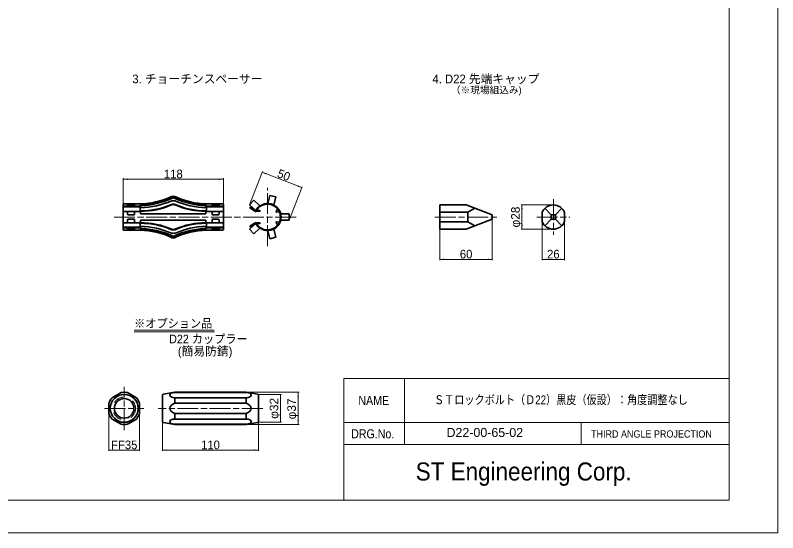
# Model space of a CAD drawing. Units: millimetres at full size, sheet at 1:2. Extents: x 2061 to 3743, y 1093 to 2281.
# Drawn here: x 2867 to 3743, y 1093 to 1687 of the extents above; entities that cross this region are included whole.
import ezdxf
from ezdxf.enums import TextEntityAlignment as Align

# ---------------------------------------------------------------- set-up
doc = ezdxf.new("R2010")
doc.units = ezdxf.units.MM
doc.header["$LTSCALE"] = 2
doc.linetypes.add('CHAIN', pattern=[18.5, 12, -1.5, 3.5, -1.5])
doc.linetypes.add('DASHED_SPACED', pattern=[12, 6, -6])
for name, color, linetype, lineweight in [('1 外形線', 7, 'Continuous', 35), ('3 隠れ線', 2, 'DASHED_SPACED', 13), ('4中心線', 1, 'CHAIN', 15), ('6寸法線', 4, 'Continuous', 13), ('7 枠・タイトル', 7, 'Continuous', 13), ('Defpoints_2', 7, 'Continuous', 13)]:
    doc.layers.add(name, color=color, linetype=linetype, lineweight=lineweight)
doc.styles.add('ＭＳ Ｐゴシック', font='')
doc.styles.get('ＭＳ Ｐゴシック').set_extended_font_data('MS PGothic')

# ---------------------------------------------------------------- blocks, each defined once
blk = doc.blocks.new('filled_arrow')
at = {"color": 0, "linetype": 'Continuous', "lineweight": -2}
blk.add_solid([(7.5, 1.25), (0, 0), (7.5, -1.25)], dxfattribs=at)

msp = doc.modelspace()

# ---------------------------------------------------------------- linework, layer by layer
at = {"layer": '1 外形線'}
for p, q in [((3159.52, 1480.035), (3157.179, 1470.669)), ((3159.52, 1480.035), (3166.311, 1478.337)), ((3045.998, 1477.771), (3045.899, 1477.713)), ((3046.898, 1476.571), (3046.502, 1476.34)), ((3050.894, 1476.34), (3050.498, 1476.571)), ((3051.497, 1477.713), (3051.398, 1477.771)), ((3140.992, 1474.446), (3136.272, 1469.277)), ((3140.992, 1474.446), (3148.121, 1467.937)), ((3166.311, 1478.337), (3163.97, 1468.971)), ((2991.198, 1469.671), (2991.198, 1440.671)), ((3011.198, 1461.671), (2991.198, 1461.671)), ((3011.198, 1470.171), (2991.698, 1470.171)), ((3009.847, 1467.671), (2991.998, 1467.671)), ((3009.766, 1466.871), (2991.998, 1466.871)), ((2996.198, 1470.171), (2996.198, 1467.671)), ((3004.198, 1468.671), (2996.198, 1468.671)), ((3003.398, 1461.671), (2996.998, 1461.671)), ((3004.198, 1470.171), (3004.198, 1467.671)), ((3010.66, 1466.871), (3010.66, 1461.671)), ((3011.198, 1469.671), (3011.198, 1466.871)), ((3011.198, 1469.671), (3011.198, 1465.679)), ((3011.282, 1468.173), (3011.198, 1468.169)), ((3011.198, 1466.871), (3011.198, 1465.679)), ((3011.198, 1462.371), (3011.198, 1461.671)), ((3011.198, 1461.671), (3011.198, 1458.671)), ((3086.198, 1470.171), (3105.698, 1470.171)), ((3086.198, 1469.671), (3086.198, 1465.679)), ((3086.198, 1462.371), (3086.198, 1461.671)), ((3086.198, 1461.671), (3106.198, 1461.671)), ((3086.198, 1461.671), (3086.198, 1458.671)), ((3086.736, 1466.871), (3086.736, 1461.671)), ((3086.998, 1467.671), (3105.398, 1467.671)), ((3086.998, 1466.871), (3105.398, 1466.871)), ((3093.198, 1470.171), (3093.198, 1467.671)), ((3093.198, 1468.671), (3101.198, 1468.671)), ((3093.998, 1461.671), (3100.398, 1461.671)), ((3101.198, 1470.171), (3101.198, 1467.671)), ((3106.198, 1469.671), (3106.198, 1440.671)), ((3136.272, 1469.277), (3143.401, 1462.768)), ((3136.968, 1466.36), (3136.584, 1465.774)), ((3143.433, 1461.283), (3136.584, 1465.774)), ((3143.151, 1462.305), (3136.968, 1466.36)), ((3144.123, 1461.922), (3147.968, 1461.914)), ((3144.124, 1462.622), (3147.969, 1462.614)), ((3168.476, 1464.407), (3166.698, 1461.464)), ((3354.763, 1469.121), (3354.763, 1441.221)), ((3354.763, 1469.121), (3384.763, 1469.121)), ((3384.763, 1469.121), (3414.763, 1457.671)), ((3386.763, 1460.671), (3394.763, 1465.304)), ((3475.338, 1465.304), (3482.425, 1457.671)), ((3487.425, 1457.671), (3494.512, 1465.304)), ((2996.198, 1460.871), (2996.198, 1458.471)), ((3003.398, 1457.671), (2996.998, 1457.671)), ((3004.198, 1460.871), (3004.198, 1458.471)), ((3011.198, 1458.671), (3086.198, 1458.671)), ((3093.198, 1460.871), (3093.198, 1458.471)), ((3093.998, 1457.671), (3100.398, 1457.671)), ((3101.198, 1460.871), (3101.198, 1458.471)), ((3167.197, 1460.609), (3170.529, 1460.97)), ((3172.012, 1458.671), (3181.666, 1458.671)), ((3181.666, 1458.671), (3181.666, 1451.671)), ((3354.763, 1460.671), (3386.763, 1460.671)), ((3386.763, 1460.671), (3386.763, 1449.671)), ((3414.763, 1457.671), (3414.763, 1452.671)), ((3471.975, 1460.358), (3471.975, 1449.985)), ((3487.425, 1457.671), (3482.425, 1457.671)), ((3482.425, 1457.671), (3482.425, 1452.671)), ((3487.425, 1457.671), (3487.425, 1452.671)), ((3497.875, 1460.358), (3497.875, 1449.985)), ((3011.198, 1448.671), (2991.198, 1448.671)), ((2996.198, 1449.471), (2996.198, 1451.871)), ((3003.398, 1452.671), (2996.998, 1452.671)), ((3003.398, 1448.671), (2996.998, 1448.671)), ((3004.198, 1449.471), (3004.198, 1451.871)), ((3010.66, 1443.471), (3010.66, 1448.671)), ((3011.198, 1451.671), (3086.198, 1451.671)), ((3011.198, 1451.671), (3011.198, 1447.971)), ((3011.198, 1444.663), (3011.198, 1440.671)), ((3086.198, 1451.671), (3086.198, 1447.971)), ((3086.198, 1448.671), (3106.198, 1448.671)), ((3086.198, 1444.663), (3086.198, 1440.671)), ((3086.736, 1443.471), (3086.736, 1448.671)), ((3093.198, 1449.471), (3093.198, 1451.871)), ((3093.998, 1452.671), (3100.398, 1452.671)), ((3093.998, 1448.671), (3100.398, 1448.671)), ((3101.198, 1449.471), (3101.198, 1451.871)), ((3136.272, 1441.065), (3143.401, 1447.574)), ((3143.433, 1449.059), (3136.584, 1444.568)), ((3136.968, 1443.982), (3136.584, 1444.568)), ((3143.151, 1448.037), (3136.968, 1443.982)), ((3144.123, 1448.42), (3147.968, 1448.428)), ((3144.124, 1447.72), (3147.969, 1447.728)), ((3168.476, 1445.935), (3166.698, 1448.878)), ((3167.197, 1449.733), (3170.529, 1449.372)), ((3172.012, 1451.671), (3181.666, 1451.671)), ((3354.763, 1449.671), (3386.763, 1449.671)), ((3414.763, 1452.671), (3384.763, 1441.221)), ((3386.763, 1449.671), (3394.763, 1445.038)), ((3482.425, 1452.671), (3475.338, 1445.038)), ((3487.425, 1452.671), (3482.425, 1452.671)), ((3487.425, 1452.671), (3494.512, 1445.038)), ((3011.198, 1440.171), (2991.698, 1440.171)), ((3009.815, 1443.471), (2991.998, 1443.471)), ((3009.945, 1442.671), (2991.998, 1442.671)), ((2996.198, 1442.671), (2996.198, 1440.171)), ((3004.198, 1441.671), (2996.198, 1441.671)), ((3004.198, 1442.671), (3004.198, 1440.171)), ((3086.198, 1440.171), (3105.698, 1440.171)), ((3086.998, 1443.471), (3105.398, 1443.471)), ((3086.998, 1442.671), (3105.398, 1442.671)), ((3093.198, 1442.671), (3093.198, 1440.171)), ((3093.198, 1441.671), (3101.198, 1441.671)), ((3101.198, 1442.671), (3101.198, 1440.171)), ((3140.992, 1435.896), (3136.272, 1441.065)), ((3140.992, 1435.896), (3148.121, 1442.405)), ((3159.52, 1430.307), (3157.179, 1439.673)), ((3166.311, 1432.005), (3163.97, 1441.371)), ((3354.763, 1441.221), (3384.763, 1441.221)), ((3046.898, 1433.771), (3046.502, 1434.002)), ((3050.894, 1434.002), (3050.498, 1433.771)), ((3159.52, 1430.307), (3166.311, 1432.005)), ((2988.733, 1253.69), (2978.441, 1247.748)), ((3006.253, 1247.748), (2995.961, 1253.69)), ((3037.235, 1251.692), (3050.587, 1254.047)), ((3050.587, 1254.047), (3132.231, 1254.047)), ((3050.587, 1253.69), (3091.409, 1253.69)), ((3132.231, 1253.69), (3091.409, 1253.69)), ((3145.583, 1251.692), (3132.231, 1254.047)), ((3036.409, 1235.547), (3036.409, 1250.708)), ((3050.587, 1247.748), (3091.409, 1247.748)), ((3050.587, 1247.748), (3050.587, 1241.489)), ((3132.231, 1247.748), (3091.409, 1247.748)), ((3132.231, 1247.748), (3132.231, 1241.489)), ((3146.409, 1235.547), (3146.409, 1250.708)), ((2974.827, 1241.489), (2974.827, 1229.604)), ((3009.867, 1229.604), (3009.867, 1241.489)), ((3036.409, 1235.547), (3036.409, 1220.386)), ((3050.587, 1241.489), (3091.409, 1241.489)), ((3132.231, 1241.489), (3091.409, 1241.489)), ((3146.409, 1235.547), (3146.409, 1220.386)), ((3050.587, 1229.604), (3091.409, 1229.604)), ((3050.587, 1229.604), (3050.587, 1223.345)), ((3050.587, 1229.604), (3050.587, 1229.083)), ((3132.231, 1229.604), (3091.409, 1229.604)), ((3132.231, 1229.604), (3132.231, 1223.345)), ((2978.441, 1223.345), (2988.733, 1217.403)), ((2995.961, 1217.403), (3006.253, 1223.345)), ((3037.235, 1219.401), (3050.587, 1217.047)), ((3050.587, 1223.345), (3091.409, 1223.345)), ((3050.587, 1217.403), (3091.409, 1217.403)), ((3050.587, 1217.403), (3050.587, 1217.047)), ((3050.587, 1217.047), (3132.231, 1217.047)), ((3132.231, 1223.345), (3091.409, 1223.345)), ((3132.231, 1217.403), (3091.409, 1217.403)), ((3145.583, 1219.401), (3132.231, 1217.047))]:
    msp.add_line(p, q, dxfattribs=at)
for radius in [16, 11.2]:
    msp.add_circle((2992.347, 1235.547), radius, dxfattribs=at)
for centre, radius, start, end in [((3048.698, 1474.171), 5, 53.1301, 126.8699), ((3048.698, 1474.171), 5, 53.1301, 126.8699), ((3007.155, 1565.998), 95.912, 272.416, 293.6945), ((3006.438, 1569.389), 103.82, 272.62782, 292.81684), ((3007.155, 1565.998), 96.412, 272.416, 293.6945), ((3007.155, 1565.998), 97.912, 272.416, 293.6945), ((3048.698, 1474.171), 4.5, 53.1301, 126.8699), ((3048.698, 1474.171), 4.5, 53.1301, 126.8699), ((3048.698, 1465.171), 8.754, 76.79325, 103.20675), ((3048.698, 1474.171), 3, 53.1301, 126.8699), ((3048.698, 1474.171), 3, 53.1301, 126.8699), ((3090.958, 1569.389), 103.82, 247.18316, 267.37218), ((3090.241, 1565.998), 97.912, 246.3055, 267.584), ((3090.241, 1565.998), 96.412, 246.3055, 267.584), ((3090.241, 1565.998), 95.912, 246.3055, 267.584), ((3156.912, 1455.171), 15.5, 207.40198, 152.59802), ((2991.698, 1469.671), 0.5, 90, 180), ((2991.998, 1466.871), 0.8, 90, 180), ((2991.998, 1466.071), 0.8, 90, 180), ((2996.998, 1460.871), 0.8, 90, 180), ((3003.398, 1460.871), 0.8, 0, 90), ((3009.86, 1466.871), 0.8, 0, 90), ((3009.86, 1466.071), 0.8, 0, 90), ((3012.701, 1544.671), 82.813, 268.95342, 294.39429), ((3012.701, 1544.671), 82.313, 268.95342, 294.39429), ((3048.746, 1460.249), 9.676, 78.35898, 102.2162), ((3048.746, 1460.249), 9.176, 78.35898, 102.2162), ((3048.698, 1465.171), 4.754, 76.79325, 103.20675), ((3084.695, 1544.671), 82.813, 245.60571, 271.04658), ((3084.695, 1544.671), 82.313, 245.60571, 271.04658), ((3087.536, 1466.871), 0.8, 90, 180), ((3087.536, 1466.071), 0.8, 90, 180), ((3093.998, 1460.871), 0.8, 90, 180), ((3100.398, 1460.871), 0.8, 0, 90), ((3105.398, 1466.871), 0.8, 0, 90), ((3105.398, 1466.071), 0.8, 0, 90), ((3105.698, 1469.671), 0.5, 0, 90), ((3156.912, 1455.171), 14.8, 204.39035, 155.60965), ((3147.969, 1462.264), 0.35, 269.75713, 90), ((3484.925, 1455.171), 13.95, 21.82628, 158.17372), ((2996.998, 1458.471), 0.8, 180, 270), ((3003.398, 1458.471), 0.8, 270, 0), ((3093.998, 1458.471), 0.8, 180, 270), ((3100.398, 1458.471), 0.8, 270, 0), ((3167.073, 1461.11), 0.516, 136.6958, 283.91413), ((2991.998, 1444.271), 0.8, 180, 270), ((2996.998, 1451.871), 0.8, 90, 180), ((2996.998, 1449.471), 0.8, 180, 270), ((3003.398, 1451.871), 0.8, 0, 90), ((3003.398, 1449.471), 0.8, 270, 0), ((3009.86, 1444.271), 0.8, 270, 0), ((3012.701, 1365.671), 82.813, 65.60571, 91.04658), ((3012.701, 1365.671), 82.313, 65.60571, 91.04658), ((3006.438, 1340.953), 103.82, 67.18316, 87.37218), ((3084.695, 1365.671), 82.813, 88.95342, 114.39429), ((3090.958, 1340.953), 103.82, 92.62782, 112.81684), ((3084.695, 1365.671), 82.313, 88.95342, 114.39429), ((3087.536, 1444.271), 0.8, 180, 270), ((3093.998, 1451.871), 0.8, 90, 180), ((3093.998, 1449.471), 0.8, 180, 270), ((3100.398, 1451.871), 0.8, 0, 90), ((3100.398, 1449.471), 0.8, 270, 0), ((3105.398, 1444.271), 0.8, 270, 0), ((3147.969, 1448.078), 0.35, 270, 90.24287), ((3167.073, 1449.232), 0.516, 76.08587, 223.3042), ((3484.925, 1455.171), 13.95, 201.82628, 338.17372), ((2991.998, 1443.471), 0.8, 180, 270), ((2991.698, 1440.671), 0.5, 180, 270), ((3009.86, 1443.471), 0.8, 270, 0), ((3007.155, 1344.344), 95.912, 66.3055, 87.584), ((3007.155, 1344.344), 96.412, 66.3055, 87.584), ((3007.155, 1344.344), 97.912, 66.3055, 87.584), ((3048.698, 1445.171), 8.754, 256.79325, 283.20675), ((3048.746, 1450.093), 9.676, 257.7838, 281.64102), ((3048.746, 1450.093), 9.176, 257.7838, 281.64102), ((3090.241, 1344.344), 97.912, 92.416, 113.6945), ((3090.241, 1344.344), 96.412, 92.416, 113.6945), ((3090.241, 1344.344), 95.912, 92.416, 113.6945), ((3087.536, 1443.471), 0.8, 180, 270), ((3105.398, 1443.471), 0.8, 270, 0), ((3105.698, 1440.671), 0.5, 270, 0), ((3048.698, 1436.171), 5, 233.1301, 306.8699), ((3048.698, 1436.171), 4.5, 233.1301, 306.8699), ((3048.698, 1436.171), 3, 233.1301, 306.8699), ((2992.347, 1235.547), 18.5, 78.73567, 101.26433), ((3037.409, 1250.708), 1, 100, 180), ((3145.409, 1250.708), 1, 0, 80), ((2992.347, 1235.547), 18.5, 138.73567, 161.26433), ((2992.347, 1235.547), 18.5, 18.73567, 41.26433), ((2992.347, 1235.547), 18.5, 198.73567, 221.26433), ((2992.347, 1235.547), 18.5, 318.73567, 341.26433), ((2992.347, 1235.547), 18.5, 258.73567, 281.26433), ((3037.409, 1220.386), 1, 180, 260), ((3145.409, 1220.386), 1, 280, 0)]:
    msp.add_arc(centre, radius, start, end, dxfattribs=at)
for centre, major_axis, ratio, start_param, end_param in [((3050.587, 1250.719), (-5.942, 0), 0.5, 4.712389, 7.8539816), ((3132.231, 1250.719), (5.942, 0), 0.5, 4.712389, 7.8539816), ((3060.904, 1235.547), (16.259, 0), 0.472863, 2.2581849, 4.0250004), ((3121.914, 1235.547), (-16.259, 0), 0.472863, 2.2581849, 4.0250004), ((3050.587, 1220.374), (-5.942, 0), 0.5, 4.712389, 7.8539816), ((3132.231, 1220.374), (5.942, 0), 0.5, 4.712389, 7.8539816)]:
    msp.add_ellipse(centre, major_axis=major_axis, ratio=ratio, start_param=start_param, end_param=end_param, dxfattribs=at)
at = {"layer": '3 隠れ線'}
msp.add_circle((2992.347, 1235.547), 13, dxfattribs=at)
at = {"layer": '4中心線'}
for p, q in [((3156.912, 1421.697), (3156.912, 1488.646)), ((3484.925, 1475.613), (3484.925, 1434.729)), ((2980.691, 1455.171), (3190.708, 1455.171)), ((3348.982, 1455.171), (3421.353, 1455.171)), ((3465.845, 1455.171), (3504.005, 1455.171)), ((2992.347, 1210.674), (2992.347, 1260.419)), ((2969.856, 1235.547), (3014.838, 1235.547)), ((3151.409, 1235.547), (3031.409, 1235.547))]:
    msp.add_line(p, q, dxfattribs=at)
at = {"layer": '6寸法線'}
for p, q in [((3136.295, 1469.335), (3151.089, 1507.478)), ((3150.727, 1506.546), (3196.121, 1488.94)), ((2991.198, 1469.734), (2991.198, 1499.606)), ((2991.198, 1498.606), (3106.198, 1498.606)), ((3106.198, 1469.734), (3106.198, 1499.606)), ((3181.689, 1451.729), (3196.483, 1489.872)), ((3484.862, 1469.121), (3447.924, 1469.121)), ((3448.924, 1469.121), (3448.924, 1441.221)), ((3414.763, 1452.609), (3414.763, 1405.589)), ((3471.975, 1449.922), (3471.975, 1405.589)), ((3497.875, 1449.922), (3497.875, 1405.589)), ((3354.763, 1441.159), (3354.763, 1405.589)), ((3484.862, 1441.221), (3447.924, 1441.221)), ((3354.763, 1406.589), (3414.763, 1406.589)), ((3471.975, 1406.589), (3497.875, 1406.589)), ((3132.293, 1254.047), (3192.984, 1254.047)), ((3191.984, 1254.047), (3191.984, 1217.047)), ((3146.471, 1251.547), (3172.753, 1251.547)), ((3171.753, 1251.547), (3171.753, 1219.547)), ((2974.827, 1235.484), (2974.827, 1186.658)), ((3009.867, 1235.484), (3009.867, 1186.658)), ((3036.409, 1225.936), (3036.409, 1186.658)), ((3146.409, 1225.936), (3146.409, 1186.658)), ((3132.293, 1217.047), (3192.984, 1217.047)), ((3146.471, 1219.547), (3172.753, 1219.547)), ((2974.827, 1187.658), (3009.867, 1187.658)), ((3036.409, 1187.658), (3146.409, 1187.658))]:
    msp.add_line(p, q, dxfattribs=at)
at = {"layer": '7 枠・タイトル'}
for p, q in [((3686.85, 2243.563), (3686.85, 1130.009)), ((3003.716, 1325.266), (3095.725, 1325.266)), ((3003.716, 1323.266), (3095.865, 1323.266)), ((3244.532, 1269.706), (3244.532, 1130.01)), ((3244.532, 1269.706), (3686.85, 1269.706)), ((3313.903, 1269.706), (3313.903, 1194.254)), ((3244.532, 1219.404), (3686.85, 1219.404)), ((3516.98, 1219.404), (3516.98, 1194.254)), ((3244.532, 1194.254), (3686.85, 1194.254)), ((3686.85, 1130.01), (2116.154, 1130.01))]:
    msp.add_line(p, q, dxfattribs=at)
at = {"layer": 'Defpoints_2'}
msp.add_lwpolyline([(2060.502, 1092.787), (3742.502, 1092.787), (3742.502, 2280.787), (2060.502, 2280.787)], close=True, dxfattribs=at)

# ---------------------------------------------------------------- block references
at = {"layer": '6寸法線', "xscale": 0.667, "yscale": 0.667}
for p, rotation in [((3150.727, 1506.546), 338.8), ((3106.198, 1498.606), 180), ((3196.121, 1488.94), 158.8), ((3448.924, 1469.121), 270), ((3448.924, 1441.221), 90), ((3414.763, 1406.589), 180), ((3497.875, 1406.589), 180), ((3191.984, 1254.047), 270), ((3171.753, 1251.547), 270), ((3171.753, 1219.547), 90), ((3191.984, 1217.047), 90), ((3009.867, 1187.658), 180), ((3146.409, 1187.658), 180)]:
    msp.add_blockref('filled_arrow', p, dxfattribs=dict(at, rotation=rotation))
for p in [(2991.198, 1498.606), (3354.763, 1406.589), (3471.975, 1406.589), (2974.827, 1187.658), (3036.409, 1187.658)]:
    msp.add_blockref('filled_arrow', p, dxfattribs=at)

# ---------------------------------------------------------------- texts
at = {"layer": '6寸法線', "style": 'ＭＳ Ｐゴシック'}
for s, p in [('118', (3048.698, 1504.606)), ('60', (3384.763, 1412.589)), ('26', (3484.925, 1412.589)), ('FF35', (2992.347, 1193.658)), ('110', (3091.409, 1193.658))]:
    msp.add_text(s, height=9.897, dxfattribs=at).set_placement(p, align=Align.MIDDLE_CENTER)
msp.add_text('50', height=9.897, rotation=338.801, dxfattribs=at).set_placement((3175.594, 1503.337), align=Align.MIDDLE_CENTER)
at = {"layer": '6寸法線', "style": 'ＭＳ Ｐゴシック', "width": 1.05}
for s, p in [('φ28', (3441.419, 1455.171)), ('φ32', (3164.247, 1235.544)), ('φ37', (3184.479, 1234.917))]:
    msp.add_text(s, height=9.897, rotation=90, dxfattribs=at).set_placement(p, align=Align.MIDDLE_CENTER)
at = {"layer": '7 枠・タイトル', "style": 'ＭＳ Ｐゴシック'}
for s, height, p in [('3. チョーチンスペーサー', 9.897, (3001.653, 1605.781)), ('4. D22 先端キャップ', 9.897, (3346.156, 1605.781)), ('（※現場組込み)', 7.918, (3367.395, 1594.576)), ('(簡易防錆)', 9.897, (3053.865, 1293.223))]:
    msp.add_text(s, height=height, dxfattribs=at).set_placement(p, align=Align.BOTTOM_LEFT)
for s, height, width, p in [('※オプション品', 9.897, 0.95, (3003.693, 1325.102)), ('D22 カップラー', 9.897, 0.95, (3043.919, 1307.268)), ('ＳＴロックボルト（Ｄ22）黒皮（仮設）：角度調整なし', 10.02, 0.85, (3348.006, 1237.361)), ('NAME', 10.37, 0.9, (3261.155, 1236.312)), ('DRG.No.', 10.37, 0.9, (3252.816, 1198.045)), ('D22-00-65-02', 10.37, 1.05, (3362.316, 1199.589)), ('THIRD ANGLE PROJECTION', 8.297, 0.95, (3528.232, 1199.534)), ('ST Engineering Corp.', 20.74, 0.95, (3326.926, 1146.541))]:
    msp.add_text(s, height=height, dxfattribs=dict(at, width=width)).set_placement(p, align=Align.BOTTOM_LEFT)

doc.saveas('drawing.dxf')
